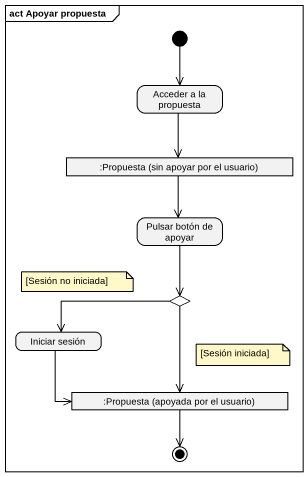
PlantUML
@startuml
mainframe act Apoyar propuesta
hide empty description
state "Acceder a la propuesta" as Acceder_a_la_propuesta
state ":Propuesta (sin apoyar por el usuario)" as Propuesta_sin_apoyar_por_el <<object>>
state "Pulsar botón de apoyar" as Pulsar_botón_de_apoyar
state choice1 <<choice>>
state "Iniciar sesión" as Iniciar_sesión
state ":Propuesta (apoyada por el usuario)" as Propuesta_apoyada_por_el <<object>>
[*] --> Acceder_a_la_propuesta
Acceder_a_la_propuesta --> Propuesta_sin_apoyar_por_el
Propuesta_sin_apoyar_por_el --> Pulsar_botón_de_apoyar
Pulsar_botón_de_apoyar --> choice1
choice1 -left-> Iniciar_sesión
choice1 --> Propuesta_apoyada_por_el
Iniciar_sesión -right-> Propuesta_apoyada_por_el
Propuesta_apoyada_por_el --> [*]
note as N1
  [Sesión no iniciada]
end note
note as N2
  [Sesión iniciada]
end note
@enduml
